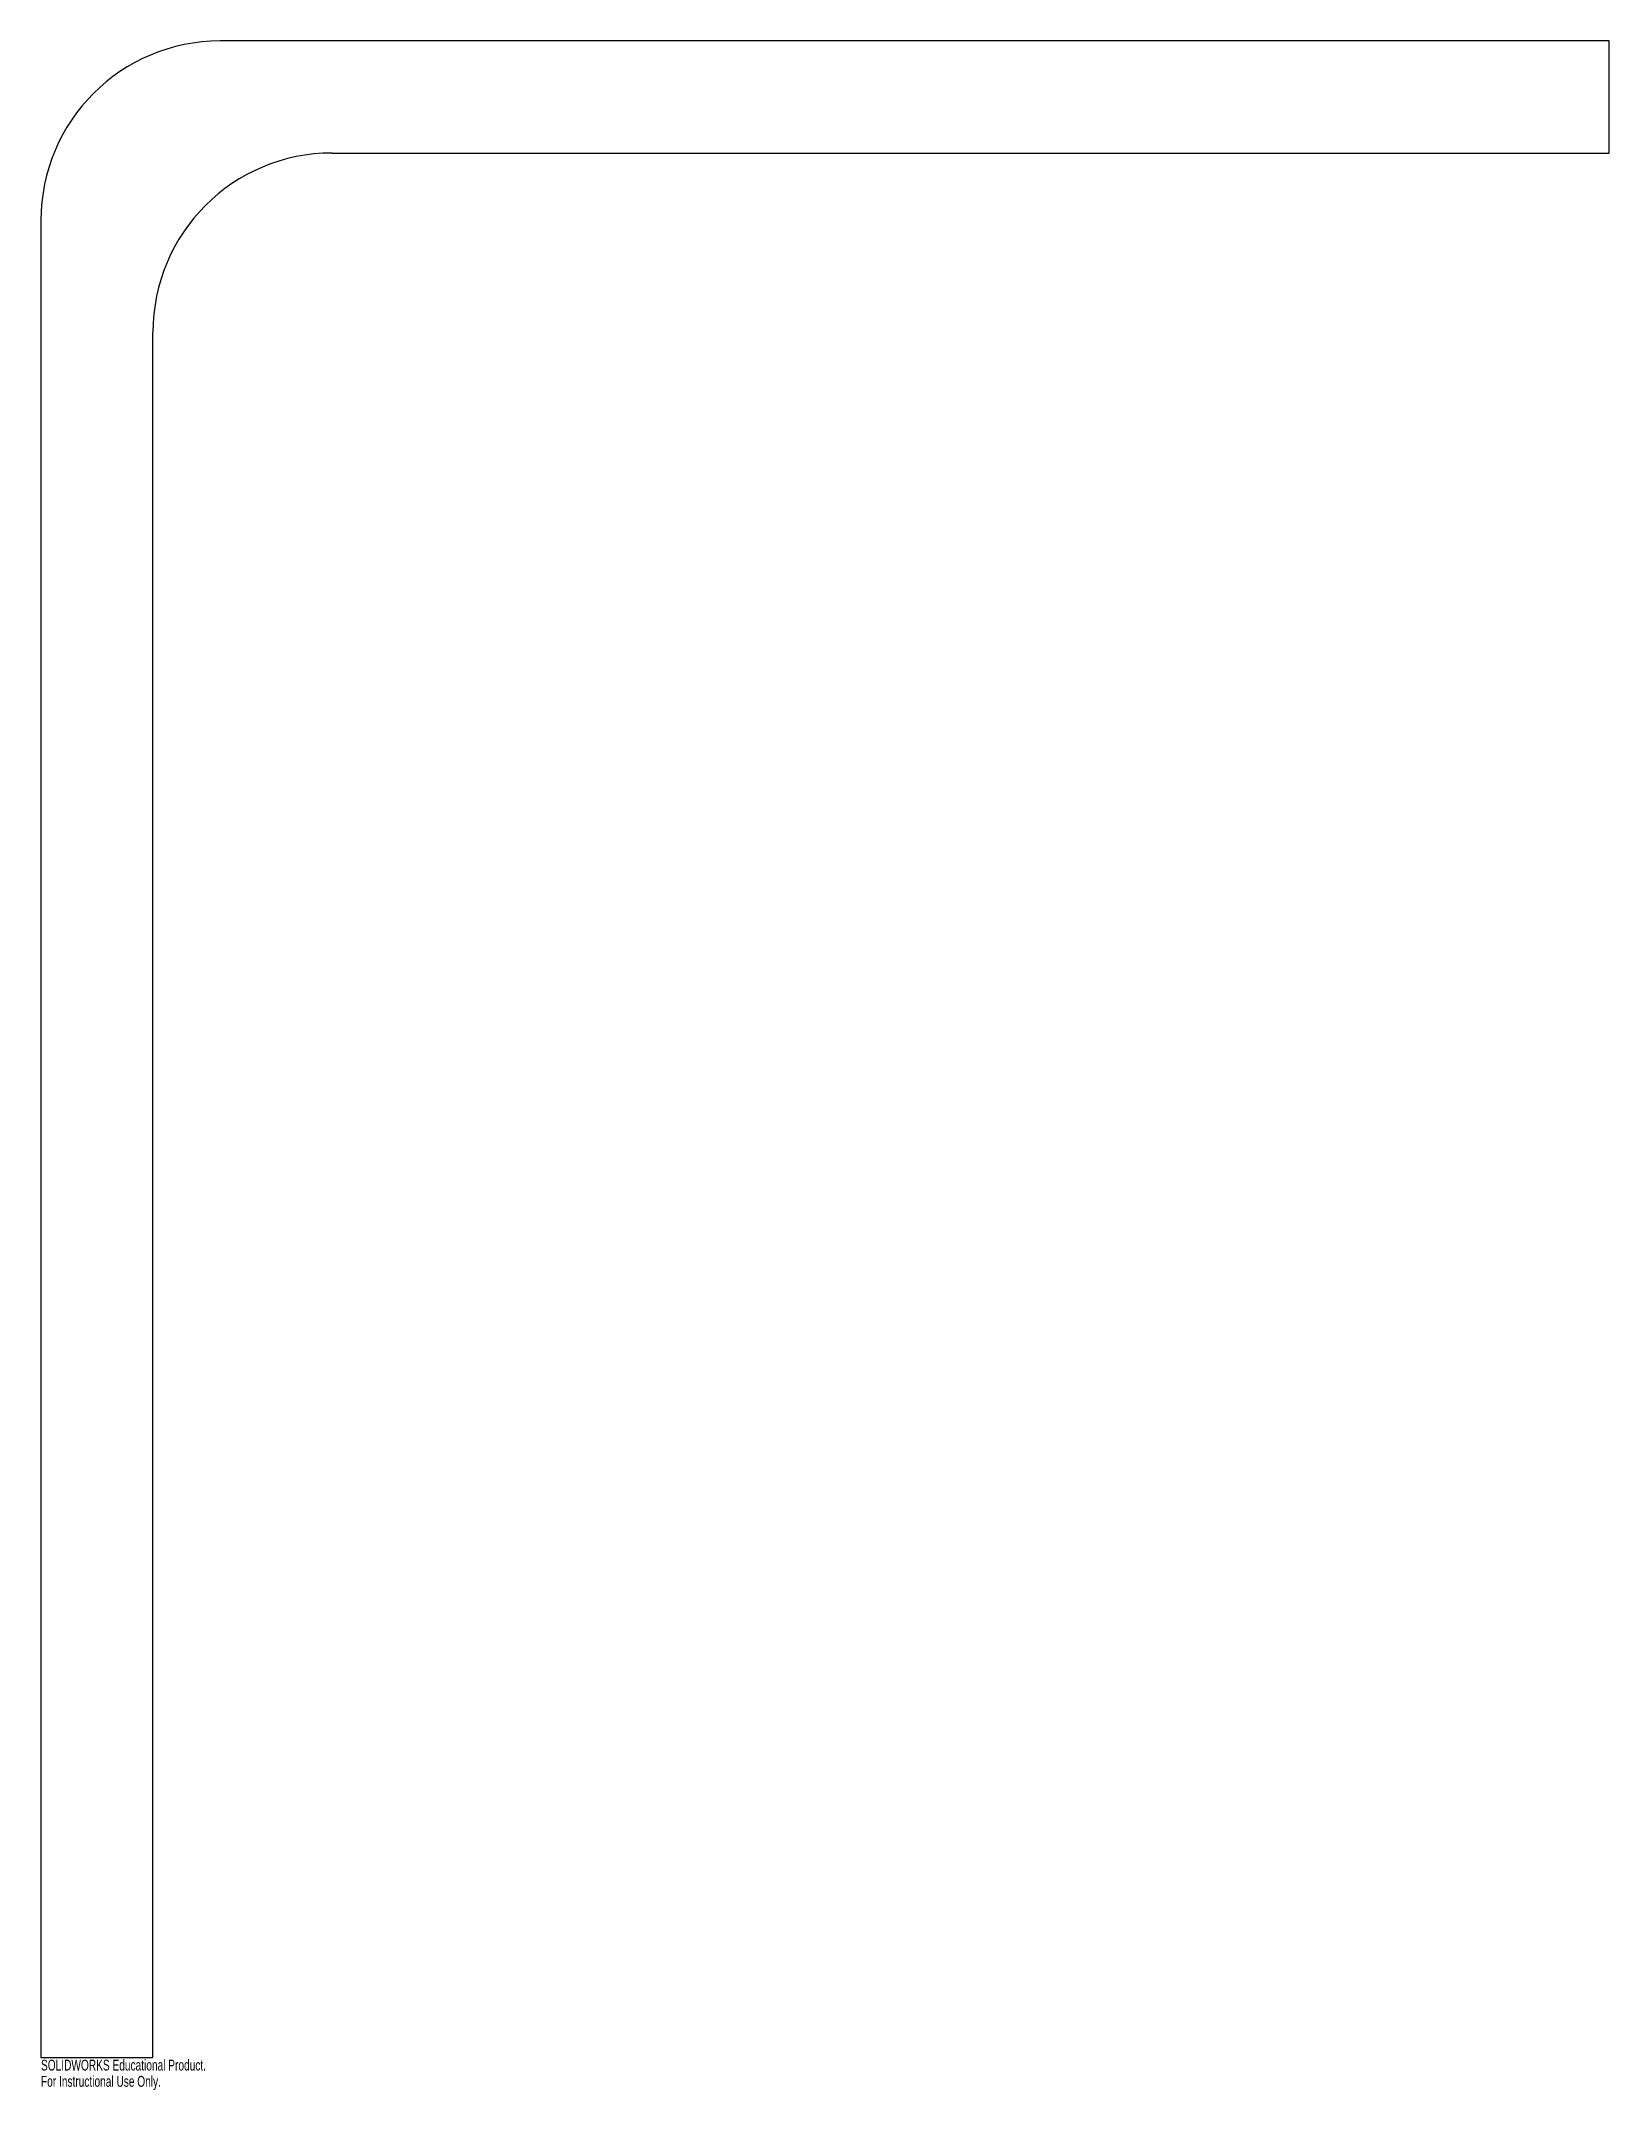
# Model space of a CAD drawing. Header units: millimetres. Extents: x 0 to 700, y -15 to 900.
import ezdxf

# ---------------------------------------------------------------- set-up
doc = ezdxf.new("R2010")
doc.units = ezdxf.units.MM
doc.styles.add('SLDTEXTSTYLE0', font='TXT', dxfattribs={"width": 0.7})

msp = doc.modelspace()

# ---------------------------------------------------------------- linework, layer by layer
at = {"color": 7, "linetype": 'Continuous', "lineweight": 25}
for p, q in [((700, 900), (80, 900)), ((700, 850), (700, 900)), ((130, 850), (700, 850)), ((0, 820), (0, 0)), ((50, 0), (50, 770)), ((0, 0), (50, 0))]:
    msp.add_line(p, q, dxfattribs=at)
for centre in [(80, 820), (130, 770)]:
    msp.add_arc(centre, 80, 90, 180, dxfattribs=at)

# ---------------------------------------------------------------- texts
at = {"color": 7, "linetype": 'Continuous', "char_height": 4.8336, "attachment_point": 1, "style": 'SLDTEXTSTYLE0'}
for s, insert in [('SOLIDWORKS Educational Product.', (0, -1.02)), ('For Instructional Use Only.', (0, -8.27))]:
    msp.add_mtext(s, dxfattribs=dict(at, insert=insert))

doc.saveas('drawing.dxf')
